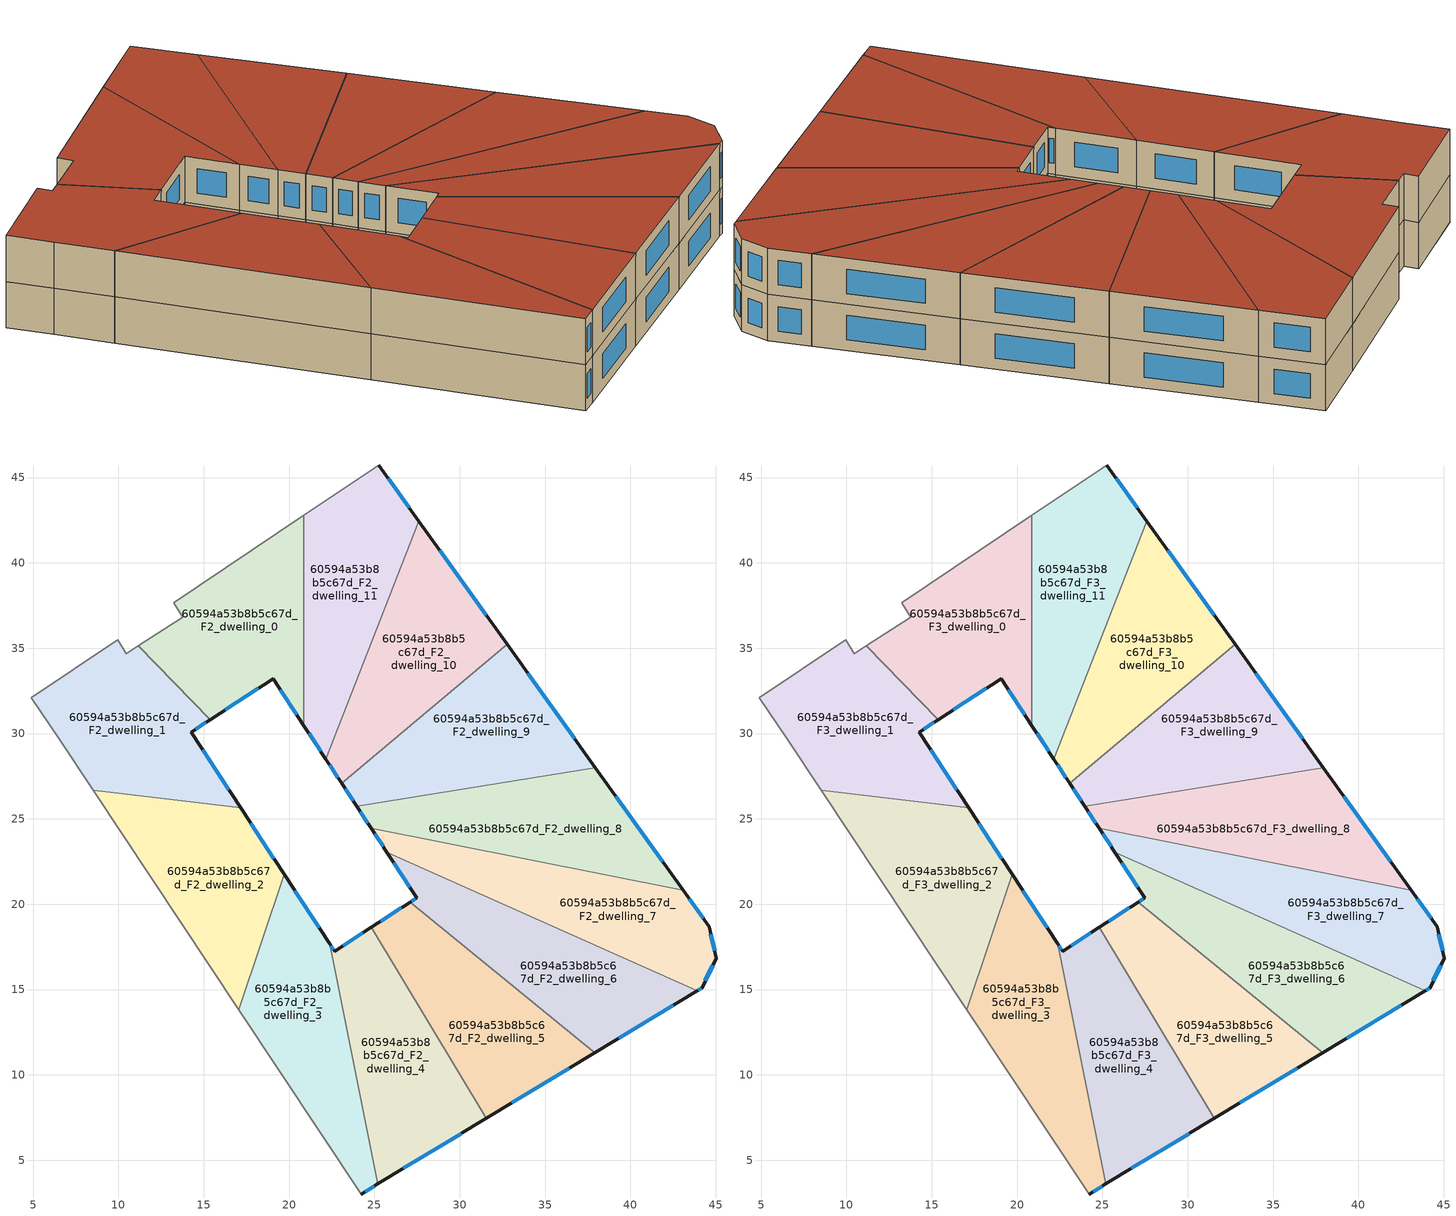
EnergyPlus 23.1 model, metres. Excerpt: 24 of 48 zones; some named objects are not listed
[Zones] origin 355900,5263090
60594a53b8b5c67d_F2_dwelling_0
 floor to 60594a53b8b5c67d_F1_dwelling_0 (EU_floor_Construction): 20.87,42.8 20.87,30.46 19.07,33.21 15.4,30.82 11.17,35.14 13.78,36.8 13.24,37.67 z6
 wall outside (EU_wall_Construction): 15.4,30.82 19.07,33.21 20.87,30.46 z6:9
 wall adiabatic (EU_wall_Construction): 20.87,42.8 13.24,37.67 13.78,36.8 11.17,35.14 z6:9
 wall to 60594a53b8b5c67d_F2_dwelling_11 (EU_wall_Construction): 20.87,30.46 20.87,42.8 z6:9
 wall to 60594a53b8b5c67d_F2_dwelling_1 (EU_wall_Construction): 11.17,35.14 15.4,30.82 z6:9
 window (EU_Window_Construction): 19.49,32.57 20.45,31.11 / 16.26,31.39 18.2,32.65 z6.7:8.3
60594a53b8b5c67d_F2_dwelling_1
 floor to 60594a53b8b5c67d_F1_dwelling_1 (EU_floor_Construction): 15.4,30.82 14.26,30.08 17.15,25.66 8.53,26.67 6.5,29.72 4.9,32.11 9.97,35.48 10.44,34.67 11.17,35.14 z6
 wall outside (EU_wall_Construction): 17.16,25.66 14.26,30.08 15.4,30.82 z6:9
 wall adiabatic (EU_wall_Construction): 11.17,35.14 10.45,34.67 9.97,35.48 4.9,32.11 6.5,29.72 8.53,26.67 z6:9
 wall to 60594a53b8b5c67d_F2_dwelling_2 (EU_wall_Construction): 8.53,26.66 17.15,25.66 z6:9
 window (EU_Window_Construction): 14.52,30.26 15.13,30.65 / 16.47,26.7 14.94,29.05 z6.7:8.3
60594a53b8b5c67d_F2_dwelling_10
 floor to 60594a53b8b5c67d_F1_dwelling_10 (EU_floor_Construction): 27.6,42.45 32.78,35.22 23.08,27.09 22.15,28.51 z6
 wall outside (EU_wall_Construction): 22.15,28.51 23.08,27.09 / 32.78,35.22 27.6,42.45 z6:9
 wall to 60594a53b8b5c67d_F2_dwelling_11 (EU_wall_Construction): 27.6,42.45 22.15,28.51 z6:9
 wall to 60594a53b8b5c67d_F2_dwelling_9 (EU_wall_Construction): 23.08,27.09 32.78,35.22 z6:9
 window (EU_Window_Construction): 22.37,28.17 22.86,27.42 / 31.56,36.92 28.82,40.75 z6.7:8.3
60594a53b8b5c67d_F2_dwelling_11
 floor to 60594a53b8b5c67d_F1_dwelling_11 (EU_floor_Construction): 25.24,45.74 27.6,42.45 22.15,28.51 20.87,30.46 20.87,42.8 z6
 wall outside (EU_wall_Construction): 20.87,30.46 22.15,28.51 / 27.6,42.45 25.24,45.74 z6:9
 wall adiabatic (EU_wall_Construction): 25.24,45.74 20.87,42.8 z6:9
 window (EU_Window_Construction): 21.17,30 21.85,28.97 / 27.05,43.22 25.8,44.97 z6.7:8.3
60594a53b8b5c67d_F2_dwelling_2
 floor to 60594a53b8b5c67d_F1_dwelling_2 (EU_floor_Construction): 17.15,25.66 19.71,21.76 17.05,13.82 8.53,26.67 z6
 wall outside (EU_wall_Construction): 19.71,21.76 17.16,25.66 z6:9
 wall adiabatic (EU_wall_Construction): 8.53,26.67 17.05,13.82 z6:9
 wall to 60594a53b8b5c67d_F2_dwelling_3 (EU_wall_Construction): 17.05,13.82 19.71,21.76 z6:9
 window (EU_Window_Construction): 19.11,22.68 17.75,24.75 z6.7:8.3
60594a53b8b5c67d_F2_dwelling_3
 floor to 60594a53b8b5c67d_F1_dwelling_3 (EU_floor_Construction): 22.39,17.67 25.21,3.62 24.22,3.02 17.05,13.82 19.71,21.76 z6
 wall outside (EU_wall_Construction): 22.39,17.67 19.71,21.76 / 24.22,3.02 25.21,3.62 z6:9
 wall adiabatic (EU_wall_Construction): 17.05,13.82 24.22,3.02 z6:9
 wall to 60594a53b8b5c67d_F2_dwelling_4 (EU_wall_Construction): 25.21,3.62 22.39,17.67 z6:9
 window (EU_Window_Construction): 21.76,18.63 20.34,20.8 / 24.45,3.16 24.98,3.48 z6.7:8.3
60594a53b8b5c67d_F2_dwelling_4
 floor to 60594a53b8b5c67d_F1_dwelling_4 (EU_floor_Construction): 24.83,18.65 31.57,7.46 25.21,3.62 22.39,17.67 22.67,17.25 z6
 wall outside (EU_wall_Construction): 24.83,18.65 22.67,17.25 22.39,17.67 / 25.21,3.62 31.57,7.46 z6:9
 wall to 60594a53b8b5c67d_F2_dwelling_5 (EU_wall_Construction): 31.57,7.46 24.83,18.65 z6:9
 window (EU_Window_Construction): 22.6,17.35 22.45,17.57 / 24.32,18.32 23.17,17.58 / 26.7,4.52 30.08,6.56 z6.7:8.3
60594a53b8b5c67d_F2_dwelling_5
 floor to 60594a53b8b5c67d_F1_dwelling_5 (EU_floor_Construction): 37.91,11.29 31.57,7.46 24.83,18.65 27.11,20.13 z6
 wall outside (EU_wall_Construction): 27.11,20.13 24.83,18.65 / 31.57,7.46 37.91,11.29 z6:9
 wall to 60594a53b8b5c67d_F2_dwelling_6 (EU_wall_Construction): 37.91,11.29 27.11,20.13 z6:9
 window (EU_Window_Construction): 26.57,19.78 25.36,19 / 33.06,8.36 36.42,10.39 z6.7:8.3
60594a53b8b5c67d_F2_dwelling_6
 floor to 60594a53b8b5c67d_F1_dwelling_6 (EU_floor_Construction): 43.91,14.92 37.91,11.29 27.11,20.13 27.48,20.37 25.72,23.06 z6
 wall outside (EU_wall_Construction): 25.72,23.06 27.48,20.37 27.11,20.13 / 37.91,11.29 43.91,14.92 z6:9
 wall to 60594a53b8b5c67d_F2_dwelling_7 (EU_wall_Construction): 43.91,14.92 25.72,23.06 z6:9
 window (EU_Window_Construction): 27.4,20.32 27.19,20.19 / 26.14,22.43 27.07,21 / 39.32,12.15 42.5,14.07 z6.7:8.3
60594a53b8b5c67d_F2_dwelling_7
 floor to 60594a53b8b5c67d_F1_dwelling_7 (EU_floor_Construction): 43.1,20.81 44.62,18.68 45.03,16.83 44.21,15.1 43.91,14.92 25.72,23.06 24.82,24.44 z6
 wall outside (EU_wall_Construction): 43.91,14.92 44.21,15.1 45.03,16.83 44.62,18.68 43.1,20.81 / 24.82,24.44 25.72,23.06 z6:9
 wall to 60594a53b8b5c67d_F2_dwelling_8 (EU_wall_Construction): 43.1,20.81 24.82,24.44 z6:9
 window (EU_Window_Construction): 44.4,15.51 44.84,16.42 / 43.98,14.97 44.14,15.06 / 25.03,24.12 25.51,23.38 / 44.26,19.18 43.46,20.31 / 44.93,17.26 44.72,18.25 z6.7:8.3
60594a53b8b5c67d_F2_dwelling_8
 floor to 60594a53b8b5c67d_F1_dwelling_8 (EU_floor_Construction): 37.94,28.01 43.1,20.81 24.82,24.44 23.97,25.73 z6
 wall outside (EU_wall_Construction): 23.97,25.73 24.82,24.44 / 43.1,20.81 37.94,28.01 z6:9
 wall to 60594a53b8b5c67d_F2_dwelling_9 (EU_wall_Construction): 37.94,28.01 23.97,25.73 z6:9
 window (EU_Window_Construction): 24.17,25.43 24.62,24.75 / 41.89,22.5 39.15,26.32 z6.7:8.3
60594a53b8b5c67d_F2_dwelling_9
 floor to 60594a53b8b5c67d_F1_dwelling_9 (EU_floor_Construction): 32.78,35.22 37.94,28.01 23.97,25.73 23.08,27.09 z6
 wall outside (EU_wall_Construction): 23.08,27.09 23.97,25.73 / 37.94,28.01 32.78,35.22 z6:9
 window (EU_Window_Construction): 23.29,26.77 23.76,26.05 / 36.73,29.7 33.99,33.53 z6.7:8.3
60594a53b8b5c67d_F3_dwelling_0
 floor to 60594a53b8b5c67d_F2_dwelling_0 (EU_floor_Construction): 20.87,42.8 20.87,30.46 19.07,33.21 15.4,30.82 11.17,35.14 13.78,36.8 13.24,37.67 z9
 wall outside (EU_wall_Construction): 15.4,30.82 19.07,33.21 20.87,30.46 z9:12
 wall adiabatic (EU_wall_Construction): 20.87,42.8 13.24,37.67 13.78,36.8 11.17,35.14 z9:12
 wall to 60594a53b8b5c67d_F3_dwelling_11 (EU_wall_Construction): 20.87,30.46 20.87,42.8 z9:12
 wall to 60594a53b8b5c67d_F3_dwelling_1 (EU_wall_Construction): 11.17,35.14 15.4,30.82 z9:12
 window (EU_Window_Construction): 19.49,32.57 20.45,31.11 / 16.26,31.39 18.2,32.65 z9.7:11.3
 roof outside (EU_roof_Construction): 20.87,30.46 20.87,42.8 13.24,37.67 13.78,36.8 11.17,35.14 15.4,30.82 19.07,33.21 z12
60594a53b8b5c67d_F3_dwelling_1
 floor to 60594a53b8b5c67d_F2_dwelling_1 (EU_floor_Construction): 15.4,30.82 14.26,30.08 17.15,25.66 8.53,26.67 6.5,29.72 4.9,32.11 9.97,35.48 10.44,34.67 11.17,35.14 z9
 wall outside (EU_wall_Construction): 17.16,25.66 14.26,30.08 15.4,30.82 z9:12
 wall adiabatic (EU_wall_Construction): 11.17,35.14 10.45,34.67 9.97,35.48 4.9,32.11 6.5,29.72 8.53,26.67 z9:12
 wall to 60594a53b8b5c67d_F3_dwelling_2 (EU_wall_Construction): 8.53,26.66 17.15,25.66 z9:12
 window (EU_Window_Construction): 14.52,30.26 15.13,30.65 / 16.47,26.7 14.94,29.05 z9.7:11.3
 roof outside (EU_roof_Construction): 17.16,25.66 14.26,30.08 15.4,30.82 11.17,35.14 10.45,34.67 9.97,35.48 4.9,32.11 6.5,29.72 8.53,26.67 z12
60594a53b8b5c67d_F3_dwelling_10
 floor to 60594a53b8b5c67d_F2_dwelling_10 (EU_floor_Construction): 27.6,42.45 32.78,35.22 23.08,27.09 22.15,28.51 z9
 wall outside (EU_wall_Construction): 22.15,28.51 23.08,27.09 / 32.78,35.22 27.6,42.45 z9:12
 wall to 60594a53b8b5c67d_F3_dwelling_11 (EU_wall_Construction): 27.6,42.45 22.15,28.51 z9:12
 wall to 60594a53b8b5c67d_F3_dwelling_9 (EU_wall_Construction): 23.08,27.09 32.78,35.22 z9:12
 window (EU_Window_Construction): 22.37,28.17 22.86,27.42 / 31.56,36.92 28.82,40.75 z9.7:11.3
 roof outside (EU_roof_Construction): 32.78,35.22 27.6,42.45 22.15,28.51 23.08,27.09 z12
60594a53b8b5c67d_F3_dwelling_11
 floor to 60594a53b8b5c67d_F2_dwelling_11 (EU_floor_Construction): 25.24,45.74 27.6,42.45 22.15,28.51 20.87,30.46 20.87,42.8 z9
 wall outside (EU_wall_Construction): 20.87,30.46 22.15,28.51 / 27.6,42.45 25.24,45.74 z9:12
 wall adiabatic (EU_wall_Construction): 25.24,45.74 20.87,42.8 z9:12
 window (EU_Window_Construction): 21.17,30 21.85,28.97 / 27.05,43.22 25.8,44.97 z9.7:11.3
 roof outside (EU_roof_Construction): 22.15,28.51 27.6,42.45 25.24,45.74 20.87,42.8 20.87,30.46 z12
60594a53b8b5c67d_F3_dwelling_2
 floor to 60594a53b8b5c67d_F2_dwelling_2 (EU_floor_Construction): 17.15,25.66 19.71,21.76 17.05,13.82 8.53,26.67 z9
 wall outside (EU_wall_Construction): 19.71,21.76 17.16,25.66 z9:12
 wall adiabatic (EU_wall_Construction): 8.53,26.67 17.05,13.82 z9:12
 wall to 60594a53b8b5c67d_F3_dwelling_3 (EU_wall_Construction): 17.05,13.82 19.71,21.76 z9:12
 window (EU_Window_Construction): 19.11,22.68 17.75,24.75 z9.7:11.3
 roof outside (EU_roof_Construction): 17.05,13.82 19.71,21.76 17.16,25.66 8.53,26.67 z12
60594a53b8b5c67d_F3_dwelling_3
 floor to 60594a53b8b5c67d_F2_dwelling_3 (EU_floor_Construction): 22.39,17.67 25.21,3.62 24.22,3.02 17.05,13.82 19.71,21.76 z9
 wall outside (EU_wall_Construction): 22.39,17.67 19.71,21.76 / 24.22,3.02 25.21,3.62 z9:12
 wall adiabatic (EU_wall_Construction): 17.05,13.82 24.22,3.02 z9:12
 wall to 60594a53b8b5c67d_F3_dwelling_4 (EU_wall_Construction): 25.21,3.62 22.39,17.67 z9:12
 window (EU_Window_Construction): 21.76,18.63 20.34,20.8 / 24.45,3.16 24.98,3.48 z9.7:11.3
 roof outside (EU_roof_Construction): 25.21,3.62 22.39,17.67 19.71,21.76 17.05,13.82 24.22,3.02 z12
60594a53b8b5c67d_F3_dwelling_4
 floor to 60594a53b8b5c67d_F2_dwelling_4 (EU_floor_Construction): 24.83,18.65 31.57,7.46 25.21,3.62 22.39,17.67 22.67,17.25 z9
 wall outside (EU_wall_Construction): 24.83,18.65 22.67,17.25 22.39,17.67 / 25.21,3.62 31.57,7.46 z9:12
 wall to 60594a53b8b5c67d_F3_dwelling_5 (EU_wall_Construction): 31.57,7.46 24.83,18.65 z9:12
 window (EU_Window_Construction): 22.6,17.35 22.45,17.57 / 24.32,18.32 23.17,17.58 / 26.7,4.52 30.08,6.56 z9.7:11.3
 roof outside (EU_roof_Construction): 31.57,7.46 24.83,18.65 22.67,17.25 22.39,17.67 25.21,3.62 z12
60594a53b8b5c67d_F3_dwelling_5
 floor to 60594a53b8b5c67d_F2_dwelling_5 (EU_floor_Construction): 37.91,11.29 31.57,7.46 24.83,18.65 27.11,20.13 z9
 wall outside (EU_wall_Construction): 27.11,20.13 24.83,18.65 / 31.57,7.46 37.91,11.29 z9:12
 wall to 60594a53b8b5c67d_F3_dwelling_6 (EU_wall_Construction): 37.91,11.29 27.11,20.13 z9:12
 window (EU_Window_Construction): 26.57,19.78 25.36,19 / 33.06,8.36 36.42,10.39 z9.7:11.3
 roof outside (EU_roof_Construction): 37.91,11.29 27.11,20.13 24.83,18.65 31.57,7.46 z12
60594a53b8b5c67d_F3_dwelling_6
 floor to 60594a53b8b5c67d_F2_dwelling_6 (EU_floor_Construction): 43.91,14.92 37.91,11.29 27.11,20.13 27.48,20.37 25.72,23.06 z9
 wall outside (EU_wall_Construction): 25.72,23.06 27.48,20.37 27.11,20.13 / 37.91,11.29 43.91,14.92 z9:12
 wall to 60594a53b8b5c67d_F3_dwelling_7 (EU_wall_Construction): 43.91,14.92 25.72,23.06 z9:12
 window (EU_Window_Construction): 27.4,20.32 27.19,20.19 / 26.14,22.43 27.07,21 / 39.32,12.15 42.5,14.07 z9.7:11.3
 roof outside (EU_roof_Construction): 43.91,14.92 25.72,23.06 27.48,20.37 27.11,20.13 37.91,11.29 z12
60594a53b8b5c67d_F3_dwelling_7
 floor to 60594a53b8b5c67d_F2_dwelling_7 (EU_floor_Construction): 43.1,20.81 44.62,18.68 45.03,16.83 44.21,15.1 43.91,14.92 25.72,23.06 24.82,24.44 z9
 wall outside (EU_wall_Construction): 43.91,14.92 44.21,15.1 45.03,16.83 44.62,18.68 43.1,20.81 / 24.82,24.44 25.72,23.06 z9:12
 wall to 60594a53b8b5c67d_F3_dwelling_8 (EU_wall_Construction): 43.1,20.81 24.82,24.44 z9:12
 window (EU_Window_Construction): 44.4,15.51 44.84,16.42 / 43.98,14.97 44.14,15.06 / 25.03,24.12 25.51,23.38 / 44.26,19.18 43.46,20.31 / 44.93,17.26 44.72,18.25 z9.7:11.3
 roof outside (EU_roof_Construction): 44.21,15.1 45.03,16.83 44.62,18.68 43.1,20.81 24.82,24.44 25.72,23.06 43.91,14.92 z12
60594a53b8b5c67d_F3_dwelling_8
 floor to 60594a53b8b5c67d_F2_dwelling_8 (EU_floor_Construction): 37.94,28.01 43.1,20.81 24.82,24.44 23.97,25.73 z9
 wall outside (EU_wall_Construction): 23.97,25.73 24.82,24.44 / 43.1,20.81 37.94,28.01 z9:12
 wall to 60594a53b8b5c67d_F3_dwelling_9 (EU_wall_Construction): 37.94,28.01 23.97,25.73 z9:12
 window (EU_Window_Construction): 24.17,25.43 24.62,24.75 / 41.89,22.5 39.15,26.32 z9.7:11.3
 roof outside (EU_roof_Construction): 43.1,20.81 37.94,28.01 23.97,25.73 24.82,24.44 z12
60594a53b8b5c67d_F3_dwelling_9
 floor to 60594a53b8b5c67d_F2_dwelling_9 (EU_floor_Construction): 32.78,35.22 37.94,28.01 23.97,25.73 23.08,27.09 z9
 wall outside (EU_wall_Construction): 23.08,27.09 23.97,25.73 / 37.94,28.01 32.78,35.22 z9:12
 window (EU_Window_Construction): 23.29,26.77 23.76,26.05 / 36.73,29.7 33.99,33.53 z9.7:11.3
 roof outside (EU_roof_Construction): 37.94,28.01 32.78,35.22 23.08,27.09 23.97,25.73 z12
[Building]
EU S2 Campaign: North Axis=0; Terrain=City; Solar Distribution=FullExterior
[Site:Location]
Budapest.Ferenc.Liszt.Intl.AP: Latitude=47.437; Longitude=19.256; Time Zone=1; Elevation=185
[SizingPeriod:WeatherFileDays]
AnnualSizingPeriod: Begin Month=1; Begin Day of Month=1; End Month=12; End Day of Month=31; Day of Week for Start Day=Monday; Use Weather File Daylight Saving Period=No; Use Weather File Rain and Snow Indicators=No
[MATERIAL]
EU_InternalMass_Material: Roughness=MediumRough; Thickness=0.1; Conductivity=1; Density=1800; Specific Heat=900; Thermal Absorptance=0.9; Solar Absorptance=0.7; Visible Absorptance=0.7
[MATERIAL:NOMASS] Roughness=MediumRough; Thermal Absorptance=0.9; Solar Absorptance=0.7; Visible Absorptance=0.7
Name | Thermal Resistance
EU_wall_NoMass | 0.832559
EU_roof_NoMass | 1.39638
EU_floor_NoMass | 0.872794
[WINDOWMATERIAL:SIMPLEGLAZINGSYSTEM]
EU_Window_SimpleGlazing: UFactor=2.79869; Solar Heat Gain Coefficient=0.75; Visible Transmittance=0.75
[CONSTRUCTION]
EU_wall_Construction: EU_wall_NoMass
EU_roof_Construction: EU_roof_NoMass
EU_floor_Construction: EU_floor_NoMass
EU_Window_Construction: EU_Window_SimpleGlazing
EU_InternalMass_Construction: EU_InternalMass_Material
[ZONE] Type=1; Multiplier=1; Ceiling Height=autocalculate; Floor Area=autocalculate; Part of Total Floor Area=Yes
Name | Volume
60594a53b8b5c67d_F2_dwelling_0; 60594a53b8b5c67d_F3_dwelling_0 | 199.303
60594a53b8b5c67d_F2_dwelling_1; 60594a53b8b5c67d_F3_dwelling_1 | 199.306
60594a53b8b5c67d_F2_dwelling_10; 60594a53b8b5c67d_F3_dwelling_10 | 199.285
60594a53b8b5c67d_F2_dwelling_11; 60594a53b8b5c67d_F3_dwelling_11 | 199.311
60594a53b8b5c67d_F2_dwelling_2; 60594a53b8b5c67d_F3_dwelling_2 | 199.292
60594a53b8b5c67d_F2_dwelling_3; 60594a53b8b5c67d_F3_dwelling_3 | 199.297
60594a53b8b5c67d_F2_dwelling_4; 60594a53b8b5c67d_F3_dwelling_4 | 199.305
60594a53b8b5c67d_F2_dwelling_5; 60594a53b8b5c67d_F3_dwelling_5 | 199.314
60594a53b8b5c67d_F2_dwelling_6; 60594a53b8b5c67d_F3_dwelling_6 | 199.319
60594a53b8b5c67d_F2_dwelling_7; 60594a53b8b5c67d_F3_dwelling_7 | 199.274
60594a53b8b5c67d_F2_dwelling_8; 60594a53b8b5c67d_F3_dwelling_8 | 199.343
60594a53b8b5c67d_F2_dwelling_9; 60594a53b8b5c67d_F3_dwelling_9 | 199.291
[INTERNALMASS] Construction=EU_InternalMass_Construction
Name | Zone or ZoneList | Surface Area
60594a53b8b5c67d_F2_dwelling_0_EU_InternalMass | 60594a53b8b5c67d_F2_dwelling_0 | 66.4344
60594a53b8b5c67d_F2_dwelling_1_EU_InternalMass | 60594a53b8b5c67d_F2_dwelling_1 | 66.4357
60594a53b8b5c67d_F2_dwelling_2_EU_InternalMass | 60594a53b8b5c67d_F2_dwelling_2 | 66.4308
60594a53b8b5c67d_F2_dwelling_3_EU_InternalMass | 60594a53b8b5c67d_F2_dwelling_3 | 66.4325
60594a53b8b5c67d_F2_dwelling_4_EU_InternalMass | 60594a53b8b5c67d_F2_dwelling_4 | 66.4351
60594a53b8b5c67d_F2_dwelling_5_EU_InternalMass | 60594a53b8b5c67d_F2_dwelling_5 | 66.4381
60594a53b8b5c67d_F2_dwelling_6_EU_InternalMass | 60594a53b8b5c67d_F2_dwelling_6 | 66.4397
60594a53b8b5c67d_F2_dwelling_7_EU_InternalMass | 60594a53b8b5c67d_F2_dwelling_7 | 66.4248
60594a53b8b5c67d_F2_dwelling_8_EU_InternalMass | 60594a53b8b5c67d_F2_dwelling_8 | 66.4477
60594a53b8b5c67d_F2_dwelling_9_EU_InternalMass | 60594a53b8b5c67d_F2_dwelling_9 | 66.4302
60594a53b8b5c67d_F2_dwelling_10_EU_InternalMass | 60594a53b8b5c67d_F2_dwelling_10 | 66.4284
60594a53b8b5c67d_F2_dwelling_11_EU_InternalMass | 60594a53b8b5c67d_F2_dwelling_11 | 66.4371
60594a53b8b5c67d_F3_dwelling_0_EU_InternalMass | 60594a53b8b5c67d_F3_dwelling_0 | 66.4344
60594a53b8b5c67d_F3_dwelling_1_EU_InternalMass | 60594a53b8b5c67d_F3_dwelling_1 | 66.4357
60594a53b8b5c67d_F3_dwelling_2_EU_InternalMass | 60594a53b8b5c67d_F3_dwelling_2 | 66.4308
60594a53b8b5c67d_F3_dwelling_3_EU_InternalMass | 60594a53b8b5c67d_F3_dwelling_3 | 66.4325
60594a53b8b5c67d_F3_dwelling_4_EU_InternalMass | 60594a53b8b5c67d_F3_dwelling_4 | 66.4351
60594a53b8b5c67d_F3_dwelling_5_EU_InternalMass | 60594a53b8b5c67d_F3_dwelling_5 | 66.4381
60594a53b8b5c67d_F3_dwelling_6_EU_InternalMass | 60594a53b8b5c67d_F3_dwelling_6 | 66.4397
60594a53b8b5c67d_F3_dwelling_7_EU_InternalMass | 60594a53b8b5c67d_F3_dwelling_7 | 66.4248
60594a53b8b5c67d_F3_dwelling_8_EU_InternalMass | 60594a53b8b5c67d_F3_dwelling_8 | 66.4477
60594a53b8b5c67d_F3_dwelling_9_EU_InternalMass | 60594a53b8b5c67d_F3_dwelling_9 | 66.4302
60594a53b8b5c67d_F3_dwelling_10_EU_InternalMass | 60594a53b8b5c67d_F3_dwelling_10 | 66.4284
60594a53b8b5c67d_F3_dwelling_11_EU_InternalMass | 60594a53b8b5c67d_F3_dwelling_11 | 66.4371
[OTHEREQUIPMENT] Fuel Type=Electricity; Design Level Calculation Method=Watts/Area; Power per Zone Floor Area=1; Fraction Latent=0; Fraction Radiant=0; Fraction Lost=0; Carbon Dioxide Generation Rate=0; EndUse Subcategory=EU_Step8_InternalGains
Name | Zone or ZoneList or Space or SpaceList | Schedule
EU_Step8_InternalGain_60594a53b8b5c67d_F2_dwelling_0_f000 | 60594a53b8b5c67d_F2_dwelling_0 | EU_Step8_GainSchedule_60594a53b8b5c67d_F2_dwelling_0_f000
EU_Step8_InternalGain_60594a53b8b5c67d_F2_dwelling_1_f000 | 60594a53b8b5c67d_F2_dwelling_1 | EU_Step8_GainSchedule_60594a53b8b5c67d_F2_dwelling_1_f000
EU_Step8_InternalGain_60594a53b8b5c67d_F2_dwelling_2_f000 | 60594a53b8b5c67d_F2_dwelling_2 | EU_Step8_GainSchedule_60594a53b8b5c67d_F2_dwelling_2_f000
EU_Step8_InternalGain_60594a53b8b5c67d_F2_dwelling_3_f000 | 60594a53b8b5c67d_F2_dwelling_3 | EU_Step8_GainSchedule_60594a53b8b5c67d_F2_dwelling_3_f000
EU_Step8_InternalGain_60594a53b8b5c67d_F2_dwelling_4_f000 | 60594a53b8b5c67d_F2_dwelling_4 | EU_Step8_GainSchedule_60594a53b8b5c67d_F2_dwelling_4_f000
EU_Step8_InternalGain_60594a53b8b5c67d_F2_dwelling_5_f000 | 60594a53b8b5c67d_F2_dwelling_5 | EU_Step8_GainSchedule_60594a53b8b5c67d_F2_dwelling_5_f000
EU_Step8_InternalGain_60594a53b8b5c67d_F2_dwelling_6_f000 | 60594a53b8b5c67d_F2_dwelling_6 | EU_Step8_GainSchedule_60594a53b8b5c67d_F2_dwelling_6_f000
EU_Step8_InternalGain_60594a53b8b5c67d_F2_dwelling_7_f000 | 60594a53b8b5c67d_F2_dwelling_7 | EU_Step8_GainSchedule_60594a53b8b5c67d_F2_dwelling_7_f000
EU_Step8_InternalGain_60594a53b8b5c67d_F2_dwelling_8_f000 | 60594a53b8b5c67d_F2_dwelling_8 | EU_Step8_GainSchedule_60594a53b8b5c67d_F2_dwelling_8_f000
EU_Step8_InternalGain_60594a53b8b5c67d_F2_dwelling_9_f000 | 60594a53b8b5c67d_F2_dwelling_9 | EU_Step8_GainSchedule_60594a53b8b5c67d_F2_dwelling_9_f000
EU_Step8_InternalGain_60594a53b8b5c67d_F2_dwelling_10_f000 | 60594a53b8b5c67d_F2_dwelling_10 | EU_Step8_GainSchedule_60594a53b8b5c67d_F2_dwelling_10_f000
EU_Step8_InternalGain_60594a53b8b5c67d_F2_dwelling_11_f000 | 60594a53b8b5c67d_F2_dwelling_11 | EU_Step8_GainSchedule_60594a53b8b5c67d_F2_dwelling_11_f000
EU_Step8_InternalGain_60594a53b8b5c67d_F3_dwelling_0_f000 | 60594a53b8b5c67d_F3_dwelling_0 | EU_Step8_GainSchedule_60594a53b8b5c67d_F3_dwelling_0_f000
EU_Step8_InternalGain_60594a53b8b5c67d_F3_dwelling_1_f000 | 60594a53b8b5c67d_F3_dwelling_1 | EU_Step8_GainSchedule_60594a53b8b5c67d_F3_dwelling_1_f000
EU_Step8_InternalGain_60594a53b8b5c67d_F3_dwelling_2_f000 | 60594a53b8b5c67d_F3_dwelling_2 | EU_Step8_GainSchedule_60594a53b8b5c67d_F3_dwelling_2_f000
EU_Step8_InternalGain_60594a53b8b5c67d_F3_dwelling_3_f000 | 60594a53b8b5c67d_F3_dwelling_3 | EU_Step8_GainSchedule_60594a53b8b5c67d_F3_dwelling_3_f000
EU_Step8_InternalGain_60594a53b8b5c67d_F3_dwelling_4_f000 | 60594a53b8b5c67d_F3_dwelling_4 | EU_Step8_GainSchedule_60594a53b8b5c67d_F3_dwelling_4_f000
EU_Step8_InternalGain_60594a53b8b5c67d_F3_dwelling_5_f000 | 60594a53b8b5c67d_F3_dwelling_5 | EU_Step8_GainSchedule_60594a53b8b5c67d_F3_dwelling_5_f000
EU_Step8_InternalGain_60594a53b8b5c67d_F3_dwelling_6_f000 | 60594a53b8b5c67d_F3_dwelling_6 | EU_Step8_GainSchedule_60594a53b8b5c67d_F3_dwelling_6_f000
EU_Step8_InternalGain_60594a53b8b5c67d_F3_dwelling_7_f000 | 60594a53b8b5c67d_F3_dwelling_7 | EU_Step8_GainSchedule_60594a53b8b5c67d_F3_dwelling_7_f000
EU_Step8_InternalGain_60594a53b8b5c67d_F3_dwelling_8_f000 | 60594a53b8b5c67d_F3_dwelling_8 | EU_Step8_GainSchedule_60594a53b8b5c67d_F3_dwelling_8_f000
EU_Step8_InternalGain_60594a53b8b5c67d_F3_dwelling_9_f000 | 60594a53b8b5c67d_F3_dwelling_9 | EU_Step8_GainSchedule_60594a53b8b5c67d_F3_dwelling_9_f000
EU_Step8_InternalGain_60594a53b8b5c67d_F3_dwelling_10_f000 | 60594a53b8b5c67d_F3_dwelling_10 | EU_Step8_GainSchedule_60594a53b8b5c67d_F3_dwelling_10_f000
EU_Step8_InternalGain_60594a53b8b5c67d_F3_dwelling_11_f000 | 60594a53b8b5c67d_F3_dwelling_11 | EU_Step8_GainSchedule_60594a53b8b5c67d_F3_dwelling_11_f000
[ZONEVENTILATION:DESIGNFLOWRATE] Schedule=EU_AlwaysOn; Design Flow Rate Calculation Method=AirChanges/Hour; Air Changes per Hour=0.475469; Ventilation Type=Natural; Fan Pressure Rise=0; Fan Total Efficiency=1; Constant Term Coefficient=1; Temperature Term Coefficient=0; Velocity Term Coefficient=0; Velocity Squared Term Coefficient=0; Minimum Indoor Temperature=-100; Maximum Indoor Temperature=100; Delta Temperature=-100; Minimum Outdoor Temperature=-100; Maximum Outdoor Temperature=100; Maximum Wind Speed=40
Name | Zone or ZoneList or Space or SpaceList
EU_ConstantAir_60594a53b8b5c67d_F2_dwelling_0 | 60594a53b8b5c67d_F2_dwelling_0
EU_ConstantAir_60594a53b8b5c67d_F2_dwelling_1 | 60594a53b8b5c67d_F2_dwelling_1
EU_ConstantAir_60594a53b8b5c67d_F2_dwelling_2 | 60594a53b8b5c67d_F2_dwelling_2
EU_ConstantAir_60594a53b8b5c67d_F2_dwelling_3 | 60594a53b8b5c67d_F2_dwelling_3
EU_ConstantAir_60594a53b8b5c67d_F2_dwelling_4 | 60594a53b8b5c67d_F2_dwelling_4
EU_ConstantAir_60594a53b8b5c67d_F2_dwelling_5 | 60594a53b8b5c67d_F2_dwelling_5
EU_ConstantAir_60594a53b8b5c67d_F2_dwelling_6 | 60594a53b8b5c67d_F2_dwelling_6
EU_ConstantAir_60594a53b8b5c67d_F2_dwelling_7 | 60594a53b8b5c67d_F2_dwelling_7
EU_ConstantAir_60594a53b8b5c67d_F2_dwelling_8 | 60594a53b8b5c67d_F2_dwelling_8
EU_ConstantAir_60594a53b8b5c67d_F2_dwelling_9 | 60594a53b8b5c67d_F2_dwelling_9
EU_ConstantAir_60594a53b8b5c67d_F2_dwelling_10 | 60594a53b8b5c67d_F2_dwelling_10
EU_ConstantAir_60594a53b8b5c67d_F2_dwelling_11 | 60594a53b8b5c67d_F2_dwelling_11
EU_ConstantAir_60594a53b8b5c67d_F3_dwelling_0 | 60594a53b8b5c67d_F3_dwelling_0
EU_ConstantAir_60594a53b8b5c67d_F3_dwelling_1 | 60594a53b8b5c67d_F3_dwelling_1
EU_ConstantAir_60594a53b8b5c67d_F3_dwelling_2 | 60594a53b8b5c67d_F3_dwelling_2
EU_ConstantAir_60594a53b8b5c67d_F3_dwelling_3 | 60594a53b8b5c67d_F3_dwelling_3
EU_ConstantAir_60594a53b8b5c67d_F3_dwelling_4 | 60594a53b8b5c67d_F3_dwelling_4
EU_ConstantAir_60594a53b8b5c67d_F3_dwelling_5 | 60594a53b8b5c67d_F3_dwelling_5
EU_ConstantAir_60594a53b8b5c67d_F3_dwelling_6 | 60594a53b8b5c67d_F3_dwelling_6
EU_ConstantAir_60594a53b8b5c67d_F3_dwelling_7 | 60594a53b8b5c67d_F3_dwelling_7
EU_ConstantAir_60594a53b8b5c67d_F3_dwelling_8 | 60594a53b8b5c67d_F3_dwelling_8
EU_ConstantAir_60594a53b8b5c67d_F3_dwelling_9 | 60594a53b8b5c67d_F3_dwelling_9
EU_ConstantAir_60594a53b8b5c67d_F3_dwelling_10 | 60594a53b8b5c67d_F3_dwelling_10
EU_ConstantAir_60594a53b8b5c67d_F3_dwelling_11 | 60594a53b8b5c67d_F3_dwelling_11
[HVACTEMPLATE:ZONE:IDEALLOADSAIRSYSTEM] System Availability Schedule=EU_AlwaysOn; Maximum Heating Supply Air Temperature=50; Minimum Cooling Supply Air Temperature=13; Maximum Heating Supply Air Humidity Ratio=0.0156; Minimum Cooling Supply Air Humidity Ratio=0.0077; Heating Limit=NoLimit; Cooling Limit=NoLimit; Heating Availability Schedule=EU_AlwaysOn; Cooling Availability Schedule=EU_CoolingOff; Dehumidification Control Type=ConstantSensibleHeatRatio; Cooling Sensible Heat Ratio=0.7; Dehumidification Setpoint=60; Humidification Control Type=None; Humidification Setpoint=30; Outdoor Air Method=None; Outdoor Air Flow Rate per Person=0.00944; Outdoor Air Flow Rate per Zone Floor Area=0; Outdoor Air Flow Rate per Zone=0; Demand Controlled Ventilation Type=None; Outdoor Air Economizer Type=NoEconomizer; Heat Recovery Type=None; Sensible Heat Recovery Effectiveness=0.7; Latent Heat Recovery Effectiveness=0.65
Name | Template Thermostat
60594a53b8b5c67d_F2_dwelling_0 | EU_HeatOnly_60594a53b8b5c67d_F2_dwelling_0
60594a53b8b5c67d_F2_dwelling_1 | EU_HeatOnly_60594a53b8b5c67d_F2_dwelling_1
60594a53b8b5c67d_F2_dwelling_2 | EU_HeatOnly_60594a53b8b5c67d_F2_dwelling_2
60594a53b8b5c67d_F2_dwelling_3 | EU_HeatOnly_60594a53b8b5c67d_F2_dwelling_3
60594a53b8b5c67d_F2_dwelling_4 | EU_HeatOnly_60594a53b8b5c67d_F2_dwelling_4
60594a53b8b5c67d_F2_dwelling_5 | EU_HeatOnly_60594a53b8b5c67d_F2_dwelling_5
60594a53b8b5c67d_F2_dwelling_6 | EU_HeatOnly_60594a53b8b5c67d_F2_dwelling_6
60594a53b8b5c67d_F2_dwelling_7 | EU_HeatOnly_60594a53b8b5c67d_F2_dwelling_7
60594a53b8b5c67d_F2_dwelling_8 | EU_HeatOnly_60594a53b8b5c67d_F2_dwelling_8
60594a53b8b5c67d_F2_dwelling_9 | EU_HeatOnly_60594a53b8b5c67d_F2_dwelling_9
60594a53b8b5c67d_F2_dwelling_10 | EU_HeatOnly_60594a53b8b5c67d_F2_dwelling_10
60594a53b8b5c67d_F2_dwelling_11 | EU_HeatOnly_60594a53b8b5c67d_F2_dwelling_11
60594a53b8b5c67d_F3_dwelling_0 | EU_HeatOnly_60594a53b8b5c67d_F3_dwelling_0
60594a53b8b5c67d_F3_dwelling_1 | EU_HeatOnly_60594a53b8b5c67d_F3_dwelling_1
60594a53b8b5c67d_F3_dwelling_2 | EU_HeatOnly_60594a53b8b5c67d_F3_dwelling_2
60594a53b8b5c67d_F3_dwelling_3 | EU_HeatOnly_60594a53b8b5c67d_F3_dwelling_3
60594a53b8b5c67d_F3_dwelling_4 | EU_HeatOnly_60594a53b8b5c67d_F3_dwelling_4
60594a53b8b5c67d_F3_dwelling_5 | EU_HeatOnly_60594a53b8b5c67d_F3_dwelling_5
60594a53b8b5c67d_F3_dwelling_6 | EU_HeatOnly_60594a53b8b5c67d_F3_dwelling_6
60594a53b8b5c67d_F3_dwelling_7 | EU_HeatOnly_60594a53b8b5c67d_F3_dwelling_7
60594a53b8b5c67d_F3_dwelling_8 | EU_HeatOnly_60594a53b8b5c67d_F3_dwelling_8
60594a53b8b5c67d_F3_dwelling_9 | EU_HeatOnly_60594a53b8b5c67d_F3_dwelling_9
60594a53b8b5c67d_F3_dwelling_10 | EU_HeatOnly_60594a53b8b5c67d_F3_dwelling_10
60594a53b8b5c67d_F3_dwelling_11 | EU_HeatOnly_60594a53b8b5c67d_F3_dwelling_11
[SIZING:ZONE] Zone Cooling Design Supply Air Temperature Input Method=SupplyAirTemperature; Zone Cooling Design Supply Air Temperature=13; Zone Heating Design Supply Air Temperature Input Method=SupplyAirTemperature; Zone Heating Design Supply Air Temperature=50; Zone Cooling Design Supply Air Humidity Ratio=0.008; Zone Heating Design Supply Air Humidity Ratio=0.008; Cooling Design Air Flow Method=DesignDay; Cooling Design Air Flow Rate=0; Cooling Minimum Air Flow per Zone Floor Area=0.000762; Cooling Minimum Air Flow=0; Cooling Minimum Air Flow Fraction=0.2; Heating Design Air Flow Method=DesignDay; Heating Design Air Flow Rate=0; Heating Maximum Air Flow per Zone Floor Area=0.002032; Heating Maximum Air Flow=0.141576; Heating Maximum Air Flow Fraction=0.3; Account for Dedicated Outdoor Air System=No; Dedicated Outdoor Air System Control Strategy=NeutralSupplyAir; Dedicated Outdoor Air Low Setpoint Temperature for Design=autosize; Dedicated Outdoor Air High Setpoint Temperature for Design=autosize; Zone Load Sizing Method=Sensible Load Only No Latent Load; Zone Latent Cooling Design Supply Air Humidity Ratio Input Method=HumidityRatioDifference; Zone Cooling Design Supply Air Humidity Ratio Difference=0.005; Zone Latent Heating Design Supply Air Humidity Ratio Input Method=HumidityRatioDifference; Zone Humidification Design Supply Air Humidity Ratio Difference=0.005
60594a53b8b5c67d_F2_dwelling_0; 60594a53b8b5c67d_F2_dwelling_1; 60594a53b8b5c67d_F2_dwelling_2; 60594a53b8b5c67d_F2_dwelling_3; 60594a53b8b5c67d_F2_dwelling_4; 60594a53b8b5c67d_F2_dwelling_5; 60594a53b8b5c67d_F2_dwelling_6; 60594a53b8b5c67d_F2_dwelling_7; 60594a53b8b5c67d_F2_dwelling_8; 60594a53b8b5c67d_F2_dwelling_9; 60594a53b8b5c67d_F2_dwelling_10; 60594a53b8b5c67d_F2_dwelling_11; 60594a53b8b5c67d_F3_dwelling_0; 60594a53b8b5c67d_F3_dwelling_1; 60594a53b8b5c67d_F3_dwelling_2; 60594a53b8b5c67d_F3_dwelling_3; 60594a53b8b5c67d_F3_dwelling_4; 60594a53b8b5c67d_F3_dwelling_5; 60594a53b8b5c67d_F3_dwelling_6; 60594a53b8b5c67d_F3_dwelling_7; 60594a53b8b5c67d_F3_dwelling_8; 60594a53b8b5c67d_F3_dwelling_9; 60594a53b8b5c67d_F3_dwelling_10; 60594a53b8b5c67d_F3_dwelling_11
[SCHEDULE:CONSTANT]
Name | Hourly Value
EU_AlwaysOn | 1
EU_CoolingOff | 0
[SCHEDULE:FILE] Column Number=1; Rows to Skip at Top=0; Number of Hours of Data=8760; Column Separator=Comma; Interpolate to Timestep=No; Minutes per Item=60; Adjust Schedule for Daylight Savings=Yes
Name | File
EU_Step8_GainSchedule_60594a53b8b5c67d_F2_dwelling_0_f000 | ../../schedules/60594a53b8b5c67d/60594a53b8b5c67d_F2_dwelling_0_f000_gain.csv
EU_Step8_GainSchedule_60594a53b8b5c67d_F2_dwelling_1_f000 | ../../schedules/60594a53b8b5c67d/60594a53b8b5c67d_F2_dwelling_1_f000_gain.csv
EU_Step8_GainSchedule_60594a53b8b5c67d_F2_dwelling_2_f000 | ../../schedules/60594a53b8b5c67d/60594a53b8b5c67d_F2_dwelling_2_f000_gain.csv
EU_Step8_GainSchedule_60594a53b8b5c67d_F2_dwelling_3_f000 | ../../schedules/60594a53b8b5c67d/60594a53b8b5c67d_F2_dwelling_3_f000_gain.csv
EU_Step8_GainSchedule_60594a53b8b5c67d_F2_dwelling_4_f000 | ../../schedules/60594a53b8b5c67d/60594a53b8b5c67d_F2_dwelling_4_f000_gain.csv
EU_Step8_GainSchedule_60594a53b8b5c67d_F2_dwelling_5_f000 | ../../schedules/60594a53b8b5c67d/60594a53b8b5c67d_F2_dwelling_5_f000_gain.csv
EU_Step8_GainSchedule_60594a53b8b5c67d_F2_dwelling_6_f000 | ../../schedules/60594a53b8b5c67d/60594a53b8b5c67d_F2_dwelling_6_f000_gain.csv
EU_Step8_GainSchedule_60594a53b8b5c67d_F2_dwelling_7_f000 | ../../schedules/60594a53b8b5c67d/60594a53b8b5c67d_F2_dwelling_7_f000_gain.csv
EU_Step8_GainSchedule_60594a53b8b5c67d_F2_dwelling_8_f000 | ../../schedules/60594a53b8b5c67d/60594a53b8b5c67d_F2_dwelling_8_f000_gain.csv
EU_Step8_GainSchedule_60594a53b8b5c67d_F2_dwelling_9_f000 | ../../schedules/60594a53b8b5c67d/60594a53b8b5c67d_F2_dwelling_9_f000_gain.csv
EU_Step8_GainSchedule_60594a53b8b5c67d_F2_dwelling_10_f000 | ../../schedules/60594a53b8b5c67d/60594a53b8b5c67d_F2_dwelling_10_f000_gain.csv
EU_Step8_GainSchedule_60594a53b8b5c67d_F2_dwelling_11_f000 | ../../schedules/60594a53b8b5c67d/60594a53b8b5c67d_F2_dwelling_11_f000_gain.csv
EU_Step8_GainSchedule_60594a53b8b5c67d_F3_dwelling_0_f000 | ../../schedules/60594a53b8b5c67d/60594a53b8b5c67d_F3_dwelling_0_f000_gain.csv
EU_Step8_GainSchedule_60594a53b8b5c67d_F3_dwelling_1_f000 | ../../schedules/60594a53b8b5c67d/60594a53b8b5c67d_F3_dwelling_1_f000_gain.csv
EU_Step8_GainSchedule_60594a53b8b5c67d_F3_dwelling_2_f000 | ../../schedules/60594a53b8b5c67d/60594a53b8b5c67d_F3_dwelling_2_f000_gain.csv
EU_Step8_GainSchedule_60594a53b8b5c67d_F3_dwelling_3_f000 | ../../schedules/60594a53b8b5c67d/60594a53b8b5c67d_F3_dwelling_3_f000_gain.csv
EU_Step8_GainSchedule_60594a53b8b5c67d_F3_dwelling_4_f000 | ../../schedules/60594a53b8b5c67d/60594a53b8b5c67d_F3_dwelling_4_f000_gain.csv
EU_Step8_GainSchedule_60594a53b8b5c67d_F3_dwelling_5_f000 | ../../schedules/60594a53b8b5c67d/60594a53b8b5c67d_F3_dwelling_5_f000_gain.csv
EU_Step8_GainSchedule_60594a53b8b5c67d_F3_dwelling_6_f000 | ../../schedules/60594a53b8b5c67d/60594a53b8b5c67d_F3_dwelling_6_f000_gain.csv
EU_Step8_GainSchedule_60594a53b8b5c67d_F3_dwelling_7_f000 | ../../schedules/60594a53b8b5c67d/60594a53b8b5c67d_F3_dwelling_7_f000_gain.csv
EU_Step8_GainSchedule_60594a53b8b5c67d_F3_dwelling_8_f000 | ../../schedules/60594a53b8b5c67d/60594a53b8b5c67d_F3_dwelling_8_f000_gain.csv
EU_Step8_GainSchedule_60594a53b8b5c67d_F3_dwelling_9_f000 | ../../schedules/60594a53b8b5c67d/60594a53b8b5c67d_F3_dwelling_9_f000_gain.csv
EU_Step8_GainSchedule_60594a53b8b5c67d_F3_dwelling_10_f000 | ../../schedules/60594a53b8b5c67d/60594a53b8b5c67d_F3_dwelling_10_f000_gain.csv
EU_Step8_GainSchedule_60594a53b8b5c67d_F3_dwelling_11_f000 | ../../schedules/60594a53b8b5c67d/60594a53b8b5c67d_F3_dwelling_11_f000_gain.csv
